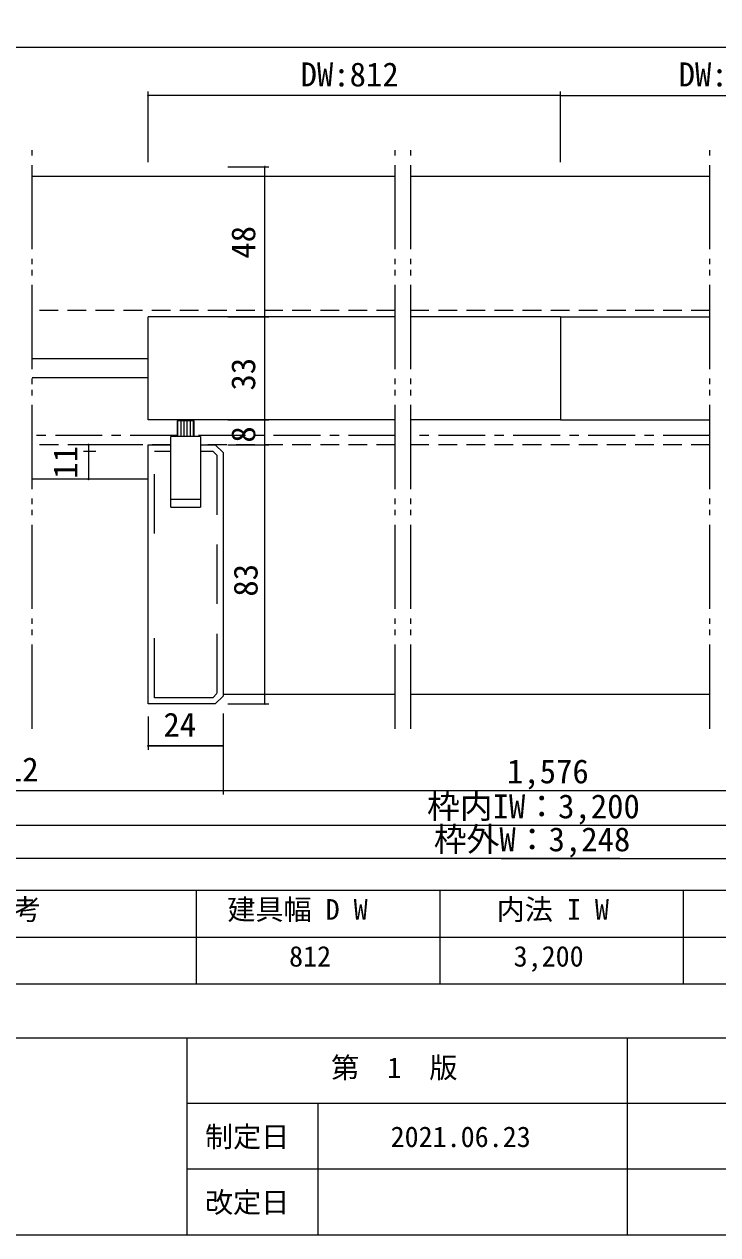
# Model space of a CAD drawing. Units: millimetres on the paper, enlarged 10 times, with parts at other scales. Extents: x -2000 to 2000, y -1385 to 1385.
# Drawn here: x -1364 to -623, y -1385 to -92 of the extents above; entities that cross this region are included whole.
import ezdxf
from ezdxf.enums import TextEntityAlignment as Align

# ---------------------------------------------------------------- set-up
doc = ezdxf.new("R2010")
doc.units = ezdxf.units.MM
doc.header["$LTSCALE"] = 10
for name, pattern in [('CHAIN1', [8, 5, -1, 1, -1]), ('DOUBLE_CHAIN2', [12.8, 9, -1, 0.6, -0.6, 0.6, -1]), ('USER2', [9.525, 6.35, -3.175]), ('USER9', [3, 2, -1])]:
    doc.linetypes.add(name, pattern=pattern)
doc.layers.add('1-1_0', color=7, linetype='Continuous', lineweight=20)
doc.layers.add('2-0', color=7, linetype='Continuous', lineweight=18)
doc.styles.add('ＭＳ ゴシック', font='')
doc.styles.get('ＭＳ ゴシック').set_extended_font_data('MS Gothic')

msp = doc.modelspace()

# ---------------------------------------------------------------- linework, layer by layer
at = {"layer": '1-1_0'}
for p, q in [((380, -117.5), (-1950, -117.5)), ((380, -117.5), (-1950, -117.5)), ((380, -1017.5), (-1950, -1017.5)), ((380, -1017.5), (-1950, -1017.5)), ((-1180, -1017.5), (-1180, -1117.5)), ((-920, -1017.5), (-920, -1117.5)), ((-660, -1017.5), (-660, -1117.5)), ((380, -1067.5), (-1950, -1067.5)), ((380, -1117.5), (-1950, -1117.5)), ((2000, -1175), (-2000, -1175)), ((-1190, -1175), (-1190, -1385)), ((-720, -1175), (-720, -1385)), ((2000, -1245), (-1190, -1245)), ((-1050, -1245), (-1050, -1385)), ((60, -1315), (-1190, -1315))]:
    msp.add_line(p, q, dxfattribs=at)
msp.add_lwpolyline([(-2000, -1385), (2000, -1385), (2000, 1385), (-2000, 1385)], close=True, dxfattribs=at)
at = {"layer": '2-0', "color": 4, "lineweight": 9}
for p, q in [((-1231.26, -239.94), (-1231.26, -164.52)), ((-791.08, -239.94), (-791.08, -164.52)), ((-791.08, -239.94), (-791.08, -164.52)), ((-791.08, -168.69), (-1231.26, -168.69)), ((-791.08, -168.69), (-350.91, -168.69)), ((-1146.26, -244.94), (-1102.52, -244.94)), ((-1146.26, -244.94), (-1102.52, -244.94)), ((-1144.18, -244.94), (-1102.52, -244.94)), ((-1106.69, -404.94), (-1106.69, -244.94)), ((-1146.26, -404.94), (-1102.52, -404.94)), ((-1144.18, -404.94), (-1102.52, -404.94)), ((-1106.69, -514.94), (-1106.69, -404.94)), ((-1146.26, -514.94), (-1102.52, -514.94)), ((-1146.26, -514.94), (-1102.52, -514.94)), ((-1106.69, -541.6), (-1106.69, -514.94)), ((-1294.87, -541.6), (-1294.87, -578.27)), ((-1146.26, -541.6), (-1102.52, -541.6)), ((-1146.26, -541.6), (-1102.52, -541.6)), ((-1106.69, -818.27), (-1106.69, -541.6)), ((-1146.26, -818.27), (-1102.52, -818.27)), ((-1231.26, -831.6), (-1231.26, -867.13)), ((-1231.26, -831.6), (-1231.26, -867.13)), ((-1151.26, -828.27), (-1151.26, -914.88)), ((-1151.26, -828.27), (-1151.26, -914.88)), ((-1151.26, -862.96), (-1231.26, -862.96)), ((-1230.74, -862.96), (-1151.78, -862.96)), ((-1496.4, -910.71), (-85.77, -910.71)), ((-1231.26, -910.71), (-1151.26, -910.71)), ((-85.77, -948.08), (-1496.4, -948.08)), ((-727.75, -983.28), (-1576.4, -983.28)), ((-854.42, -983.28), (-5.77, -983.28))]:
    msp.add_line(p, q, dxfattribs=at)
at = {"layer": '2-0', "linetype": 'DOUBLE_CHAIN2', "lineweight": 20}
for p, q in [((-1355.24, -844.84), (-1355.24, -221.4)), ((-967.42, -844.84), (-967.42, -221.4)), ((-950.75, -844.84), (-950.75, -221.4)), ((-631.42, -844.84), (-631.42, -221.4))]:
    msp.add_line(p, q, dxfattribs=at)
at = {"layer": '2-0', "lineweight": 20}
for p, q in [((-967.42, -254.94), (-1355.24, -254.94)), ((-631.42, -254.94), (-950.75, -254.94)), ((-967.42, -404.94), (-1231.26, -404.94)), ((-967.42, -404.94), (-1107.21, -404.94)), ((-791.08, -404.94), (-950.75, -404.94)), ((-791.08, -404.94), (-791.08, -498.27)), ((-791.08, -404.94), (-631.42, -404.94)), ((-1231.26, -449.94), (-1355.24, -449.94)), ((-1231.26, -469.94), (-1355.24, -469.94)), ((-1199.44, -531.61), (-1199.44, -516.03)), ((-1196.1, -531.61), (-1196.1, -516.03)), ((-1192.77, -531.61), (-1192.77, -516.03)), ((-1189.44, -531.61), (-1189.44, -516.03)), ((-1186.1, -531.61), (-1186.1, -516.03)), ((-1182.77, -531.61), (-1182.77, -516.03)), ((-791.08, -514.94), (-631.42, -514.94)), ((-1238.67, -541.6), (-1302.28, -541.6)), ((-1231.26, -818.27), (-1231.26, -541.6)), ((-1231.26, -541.6), (-1207.1, -541.6)), ((-1207.1, -599.5), (-1207.1, -532.83)), ((-1175.43, -532.83), (-1207.1, -532.83)), ((-1207.1, -608.27), (-1207.1, -541.6)), ((-1175.43, -532.83), (-1175.43, -599.5)), ((-1175.43, -541.6), (-1159.6, -541.6)), ((-1175.43, -541.6), (-1159.6, -541.6)), ((-1175.43, -541.6), (-1175.43, -608.27)), ((-1151.26, -549.94), (-1159.6, -541.6)), ((-1151.26, -549.94), (-1159.6, -541.6)), ((-1151.26, -549.94), (-1151.26, -809.94)), ((-1231.26, -578.27), (-1355.24, -578.27)), ((-1207.1, -599.5), (-1175.43, -599.5)), ((-1207.1, -608.27), (-1175.43, -608.27)), ((-1151.26, -809.94), (-1159.6, -818.27)), ((-967.42, -808.27), (-1151.26, -808.27)), ((-631.42, -808.27), (-950.75, -808.27)), ((-1159.6, -818.27), (-1231.26, -818.27))]:
    msp.add_line(p, q, dxfattribs=at)
at = {"layer": '2-0', "linetype": 'USER9'}
for p, q in [((-967.42, -398.27), (-1355.24, -398.27)), ((-631.42, -398.27), (-950.75, -398.27)), ((-1207.1, -541.6), (-1355.24, -541.6)), ((-967.42, -541.6), (-1175.43, -541.6)), ((-631.42, -541.6), (-950.75, -541.6))]:
    msp.add_line(p, q, dxfattribs=at)
at = {"layer": '2-0', "linetype": 'CHAIN1', "lineweight": 20}
for p, q in [((-1200.32, -531.61), (-1355.24, -531.61)), ((-967.42, -531.61), (-1182.77, -531.61)), ((-631.42, -531.61), (-950.75, -531.61))]:
    msp.add_line(p, q, dxfattribs=at)
at = {"layer": '2-0', "linetype": 'USER2', "lineweight": 20}
for p, q in [((-1300.17, -548.27), (-1287.1, -548.27)), ((-1224.6, -636.27), (-1224.6, -548.27)), ((-1224.6, -548.27), (-1207.1, -548.27)), ((-1224.6, -811.6), (-1224.6, -723.6))]:
    msp.add_line(p, q, dxfattribs=at)
at = {"layer": '2-0', "lineweight": 20}
for points in [[(-967.42, -514.94), (-1231.26, -514.94), (-1231.26, -404.94)], [(-791.08, -421.6), (-791.08, -514.94), (-950.75, -514.94)], [(-1182.21, -532.83), (-1182.21, -516.03), (-1200.32, -516.03), (-1200.32, -532.83)]]:
    msp.add_lwpolyline(points, dxfattribs=at)
at = {"layer": '2-0', "linetype": 'USER2', "lineweight": 20}
msp.add_lwpolyline([(-1175.43, -548.27), (-1162.36, -548.27), (-1157.93, -552.7), (-1157.93, -807.17), (-1162.36, -811.6), (-1224.6, -811.6)], dxfattribs=at)
at = {"layer": '2-0', "color": 4, "lineweight": 9}
msp.add_lwpolyline([(-1151.26, -910.71), (-430.91, -910.71), (-350.91, -910.71)], dxfattribs=at)
for centre, start, end in [((-1231.26, -168.69), 0, 180), ((-1231.26, -168.69), 180, 0), ((-791.08, -168.69), 0, 180), ((-791.08, -168.69), 0, 180), ((-791.08, -168.69), 0, 180), ((-791.08, -168.69), 0, 180), ((-791.08, -168.69), 180, 0), ((-791.08, -168.69), 180, 0), ((-791.08, -168.69), 180, 0), ((-791.08, -168.69), 180, 0), ((-1106.69, -244.94), 90, 270), ((-1106.69, -244.94), 270, 90), ((-1106.69, -404.94), 90, 270), ((-1106.69, -404.94), 90, 270), ((-1106.69, -404.94), 270, 90), ((-1106.69, -404.94), 270, 90), ((-1106.69, -514.94), 90, 270), ((-1106.69, -514.94), 90, 270), ((-1106.69, -514.94), 270, 90), ((-1106.69, -514.94), 270, 90), ((-1294.89, -541.6), 90, 270), ((-1294.89, -541.6), 90, 270), ((-1294.89, -541.6), 270, 90), ((-1294.89, -541.6), 270, 90), ((-1106.69, -541.6), 90, 270), ((-1106.69, -541.6), 90, 270), ((-1106.69, -541.6), 270, 90), ((-1106.69, -541.6), 270, 90), ((-1294.89, -578.27), 90, 270), ((-1294.89, -578.27), 90, 270), ((-1294.89, -578.27), 270, 90), ((-1294.89, -578.27), 270, 90), ((-1106.69, -818.27), 90, 270), ((-1106.69, -818.27), 270, 90), ((-1231.26, -862.96), 0, 180), ((-1231.26, -862.96), 0, 180), ((-1231.26, -862.96), 180, 0), ((-1231.26, -862.96), 180, 0), ((-1151.26, -862.96), 0, 180), ((-1151.26, -862.96), 0, 180), ((-1151.26, -862.96), 180, 0), ((-1151.26, -862.96), 180, 0)]:
    msp.add_arc(centre, 0.521, start, end, dxfattribs=at)

# ---------------------------------------------------------------- texts
at = {"layer": '1-1_0', "style": 'ＭＳ ゴシック'}
for s, p in [('備\u3000\u3000\u3000\u3000\u3000\u3000考', (-1585.54, -1055.24)), ('建具幅 D W', (-1146.7, -1055.24)), ('内法 I W', (-859.13, -1055.24)), ('812', (-1080.81, -1105.25)), ('3,200', (-841.08, -1105.25)), ('第\u30001\u3000版', (-1035.97, -1224.21)), ('制定日', (-1170.61, -1297.92)), ('2021.06.23', (-972.4, -1297.92)), ('改定日', (-1170.61, -1367.92))]:
    msp.add_text(s, height=21.99, dxfattribs=at).set_placement(p, align=Align.BOTTOM_LEFT)
at = {"layer": '2-0', "style": 'ＭＳ ゴシック'}
for s, p in [('DW:812', (-1068.51, -166.61)), ('DW:812', (-664.88, -166.61)), ('24', (-1214.98, -860.88)), ('812', (-1400.56, -908.63)), ('1,576', (-848.11, -910.71)), ('枠内IW：3,200', (-933.49, -948.08)), ('枠外W：3,248', (-926.23, -983.28))]:
    msp.add_text(s, height=25.66, dxfattribs=at).set_placement(p, align=Align.BOTTOM_LEFT)
for s, p in [('48', (-1109.18, -342.83)), ('33', (-1109.21, -483.66)), ('8', (-1109.21, -539.24)), ('11', (-1299.04, -577.68)), ('83', (-1106.69, -703.66))]:
    msp.add_text(s, height=25.66, rotation=90, dxfattribs=at).set_placement(p, align=Align.BOTTOM_LEFT)

doc.saveas('drawing.dxf')
